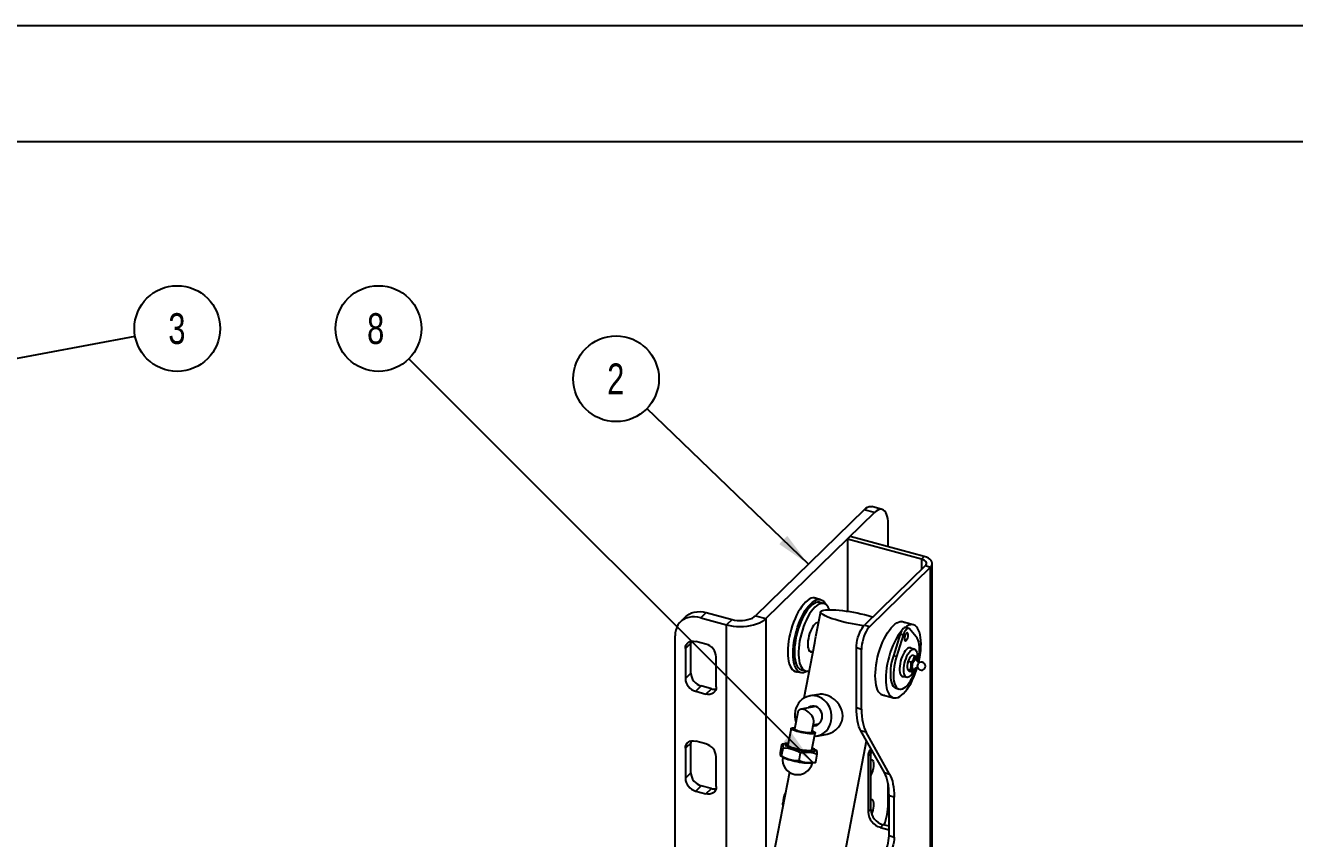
# Model space of a CAD drawing. Extents: x 0 to 8400, y -1608 to 5940.
# Drawn here: x 2407 to 4587, y 4543 to 5940 of the extents above; entities that cross this region are included whole.
import ezdxf

# ---------------------------------------------------------------- set-up
doc = ezdxf.new("R2010")
doc.units = 0
doc.header["$LTSCALE"] = 20
doc.layers.get('0').update_dxf_attribs({"linetype": 'CONTINUOUS'})
doc.layers.add('FORMATO', color=7, linetype='CONTINUOUS')
doc.styles.add('SLDTEXTSTYLE1', font='TXT', dxfattribs={"width": 0.75})
doc.dimstyles.new('SLDDIMSTYLE0', dxfattribs={"dimtxt": 0.18, "dimasz": 60, "dimexe": 0, "dimexo": 0.0625, "dimgap": 0, "dimtad": 0, "dimtih": 1, "dimtoh": 1, "dimdec": 0, "dimrnd": 1e-09, "dimzin": 0, "dimdsep": 46, "dimtxsty": 'Standard', "dimsah": 1, "dimcen": 0.09, "dimadec": 0, "dimazin": 0, "dimtfac": 60, "dimtdec": 0, "dimtofl": 0, "dimtmove": 0, "dimatfit": 3, "dimfxl": 1, "dimtolj": 1, "dimtzin": 0, "dimarcsym": 0})
doc.dimstyles.new('SLDDIMSTYLE1', dxfattribs={"dimtxt": 0.18, "dimasz": 20, "dimexe": 0, "dimexo": 0.0625, "dimgap": 0, "dimtad": 0, "dimtih": 1, "dimtoh": 1, "dimdec": 0, "dimrnd": 1e-09, "dimzin": 0, "dimdsep": 46, "dimtxsty": 'Standard', "dimblk1": 'DOT', "dimblk2": 'DOT', "dimsah": 1, "dimcen": 0.09, "dimadec": 0, "dimazin": 0, "dimtfac": 20, "dimtdec": 0, "dimtofl": 0, "dimtmove": 0, "dimatfit": 3, "dimldrblk": 'DOT', "dimfxl": 1, "dimtolj": 1, "dimtzin": 0, "dimarcsym": 0})

# ---------------------------------------------------------------- blocks, each defined once
blk = doc.blocks.new('SW_NOTE_0_7')
at = {"layer": 'FORMATO', "color": 0}
blk.add_circle((-52, 52), 73.6, dxfattribs=at)
at = {"layer": 'FORMATO', "color": 0, "insert": (-71.6, 78.3), "char_height": 52.9, "attachment_point": 1, "style": 'SLDTEXTSTYLE1'}
blk.add_mtext('8', dxfattribs=at)
blk = doc.blocks.new('SW_NOTE_0_9')
at = {"color": 0, "linetype": 'Continuous'}
blk.add_circle((72.4, 13.4), 73.6, dxfattribs=at)
at = {"color": 0, "linetype": 'Continuous', "insert": (71.8, 39.7), "char_height": 52.9, "attachment_point": 2, "style": 'SLDTEXTSTYLE1'}
blk.add_mtext('3', dxfattribs=at)
blk = doc.blocks.new('_DOT')
at = {"color": 0, "linetype": 'ByBlock'}
blk.add_line((-0.5, 0), (-1, 0), dxfattribs=at)
at = {"color": 0, "linetype": 'ByBlock', "const_width": 0.5}
blk.add_lwpolyline([(-0.25, 0, 1), (0.25, 0, 1)], format="xyb", close=True, dxfattribs=at)
blk = doc.blocks.new('SW_NOTE_0_16')
at = {"layer": 'FORMATO', "color": 0}
blk.add_circle((-53, 51.1), 73.6, dxfattribs=at)
at = {"layer": 'FORMATO', "color": 0, "insert": (-53.5, 77.4), "char_height": 52.9, "attachment_point": 2, "style": 'SLDTEXTSTYLE1'}
blk.add_mtext('2', dxfattribs=at)

msp = doc.modelspace()

# ---------------------------------------------------------------- linework, layer by layer
at = {"color": 7, "linetype": 'Continuous'}
for p, q in [((0, 5940), (8400, 5940)), ((8200, 5740), (400, 5740)), ((3847.7, 5107.7), (3661, 4925.5)), ((3865.4, 5102.9), (3678.7, 4920.7)), ((3865.4, 5102.9), (3847.7, 5107.7)), ((3878.5, 5108.3), (3860.8, 5113.1)), ((3888.7, 5044.1), (3888.7, 5082.8)), ((3823.3, 5061.9), (3818.7, 5057.3)), ((3950.7, 5027.3), (3823.3, 5061.9)), ((3818.7, 5057.3), (3818.7, 4933.2)), ((3946, 5022.7), (3818.7, 5057.3)), ((3946, 5022.7), (3950.7, 5027.3)), ((3964.6, 4493.5), (3964.6, 5015.4)), ((3952.7, 5011.6), (3848.2, 4909.6)), ((3961.6, 5009.2), (3857, 4907.2)), ((3952.7, 5011.6), (3961.6, 5009.2)), ((3772.7, 4953.2), (3760.7, 4956.5)), ((3576.2, 4931.1), (3566.9, 4922)), ((3576.2, 4931.1), (3620.5, 4919)), ((3772.5, 4932.3), (3764.1, 4889.4)), ((3778.5, 4946.5), (3771.4, 4948.4)), ((3541.3, 4924), (3532, 4914.9)), ((3566.9, 4922), (3611.1, 4909.9)), ((3620.5, 4919), (3611.1, 4909.9)), ((3661, 4925.5), (3678.7, 4920.7)), ((3768.7, 4912.9), (3766.5, 4913.5)), ((3848.2, 4909.6), (3857, 4907.2)), ((3931.9, 4910), (3911.1, 4915.6)), ((3522.7, 4461.2), (3522.7, 4891.1)), ((3909.3, 4893.8), (3897.7, 4856.9)), ((3914.6, 4892.4), (3903, 4855.4)), ((3914.6, 4892.4), (3909.3, 4893.8)), ((3923.9, 4903.8), (3918.6, 4905.3)), ((3937.1, 4889.2), (3925.3, 4902.9)), ((3549.7, 4878.3), (3540.4, 4869.2)), ((3540.4, 4869.2), (3540.4, 4817.7)), ((3549.7, 4826.8), (3549.7, 4878.3)), ((3575.7, 4876.7), (3558.1, 4881.5)), ((3762, 4878.4), (3743.7, 4783.8)), ((3753.4, 4865.2), (3759.2, 4863.6)), ((3843, 4867.8), (3834.2, 4870.2)), ((3834.2, 4767.6), (3834.2, 4870.2)), ((3843, 4765.2), (3843, 4867.8)), ((3933.8, 4868), (3924.8, 4870.4)), ((3593.4, 4803.3), (3593.4, 4854.7)), ((3903, 4855.4), (3897.7, 4856.9)), ((3928, 4845.8), (3923.2, 4847.1)), ((3934.6, 4856.3), (3929.8, 4857.6)), ((3540.4, 4817.7), (3549.7, 4826.8)), ((3726.6, 4831), (3738.6, 4827.8)), ((3739.9, 4832.6), (3747, 4830.7)), ((3911.7, 4822.2), (3920.7, 4819.7)), ((3926.5, 4831.8), (3921.7, 4833.1)), ((3931.7, 4828.2), (3926.9, 4829.6)), ((3567.4, 4804.9), (3558.1, 4795.8)), ((3585.1, 4800.1), (3567.4, 4804.9)), ((3575.7, 4791), (3585.1, 4800.1)), ((3902.3, 4800.9), (3907.6, 4799.5)), ((3558.1, 4795.8), (3575.7, 4791)), ((3769.4, 4790.4), (3754.2, 4787.8)), ((3877, 4790.2), (3897.8, 4784.5)), ((3733.7, 4759.9), (3728, 4730.8)), ((3764.7, 4769.3), (3738.8, 4764.9)), ((3834.2, 4767.6), (3843, 4765.2)), ((3722.1, 4731.9), (3716.5, 4702.9)), ((3757.5, 4725.1), (3760.8, 4742.4)), ((3760, 4738.1), (3769.7, 4739.8)), ((3575.7, 4705.3), (3558.1, 4710.1)), ((3757.7, 4694.9), (3763.4, 4723.9)), ((3762.5, 4249.5), (3851.7, 4710.4)), ((3766, 4718.8), (3781.2, 4721.4)), ((3850.9, 4725.3), (3842, 4727.7)), ((3882.3, 4655.9), (3842, 4727.7)), ((3891.2, 4653.5), (3850.9, 4725.3)), ((3549.7, 4706.8), (3540.4, 4697.7)), ((3540.4, 4697.7), (3540.4, 4646.3)), ((3549.7, 4655.4), (3549.7, 4706.8)), ((3703.6, 4690.8), (3706.2, 4704.4)), ((3705.4, 4684.5), (3708.1, 4698.1)), ((3735.8, 4676.2), (3738.4, 4689.8)), ((3858.7, 4688.8), (3854.1, 4684.3)), ((3858.7, 4592.8), (3858.7, 4688.8)), ((3593.4, 4631.9), (3593.4, 4683.3)), ((3764.3, 4674), (3766.9, 4687.6)), ((3854.1, 4684.3), (3854.1, 4588.3)), ((3540.4, 4646.3), (3549.7, 4655.4)), ((3719.1, 4656.7), (3630.8, 4200.5)), ((3882.3, 4655.9), (3891.2, 4653.5)), ((3567.4, 4633.5), (3558.1, 4624.3)), ((3558.1, 4624.3), (3575.7, 4619.5)), ((3585.1, 4628.6), (3567.4, 4633.5)), ((3575.7, 4619.5), (3585.1, 4628.6)), ((3888.7, 4602.8), (3888.7, 4636.1)), ((3899, 4613.6), (3890.2, 4616)), ((3890.2, 4547.7), (3890.2, 4616)), ((3899, 4545.3), (3899, 4613.6)), ((3854.1, 4588.3), (3858.7, 4592.8)), ((3880, 4566.5), (3875.3, 4561.9)), ((3875.3, 4561.9), (3890.2, 4557.9)), ((3890.2, 4563.7), (3880, 4566.5)), ((3890.2, 4547.7), (3899, 4545.3))]:
    msp.add_line(p, q, dxfattribs=at)
at = {"color": 8, "linetype": 'Continuous'}
for p, q in [((3946, 5022.7), (3946, 5005.1)), ((3961.6, 4490.3), (3961.6, 5009.2)), ((3611.1, 4178.3), (3611.1, 4909.9)), ((3678.7, 4920.7), (3678.7, 4448))]:
    msp.add_line(p, q, dxfattribs=at)
at = {"color": 7, "linetype": 'Continuous', "flags": 128}
for points in [[(3847.7, 5107.7), (3850.5, 5110.1), (3853.2, 5111.9), (3855.9, 5113), (3858.5, 5113.4), (3860.8, 5113.1)], [(3888.7, 5082.8), (3888.5, 5087.8), (3888, 5092.4), (3887.2, 5096.5), (3886, 5100.1), (3884.6, 5103.1), (3882.8, 5105.5), (3880.8, 5107.2), (3878.6, 5108.2), (3876.2, 5108.6), (3873.6, 5108.2), (3870.9, 5107.1), (3868.2, 5105.3), (3865.4, 5102.9)], [(3952.7, 5011.6), (3953.9, 5013.1), (3954.5, 5014.7), (3954.5, 5016.3), (3953.9, 5017.9), (3952.6, 5019.4), (3950.9, 5020.7), (3948.7, 5021.8), (3946, 5022.7)], [(3961.6, 5009.2), (3963.3, 5011.3), (3964.3, 5013.6), (3964.6, 5016), (3964, 5018.3), (3962.6, 5020.5), (3960.6, 5022.6), (3957.8, 5024.4), (3954.5, 5026), (3950.7, 5027.3)], [(3767, 4954.8), (3764.8, 4955.9), (3762.1, 4956.4), (3759.2, 4956.3), (3756.3, 4955.5), (3753.2, 4954), (3750, 4951.9), (3746.8, 4949), (3743.6, 4945.6), (3740.5, 4941.6), (3737.4, 4937.1), (3734.4, 4932.1), (3731.5, 4926.6), (3728.8, 4920.8), (3726.4, 4914.7), (3724.1, 4908.3), (3722.1, 4901.8), (3720.3, 4895.1), (3718.9, 4888.5), (3717.7, 4881.9), (3716.9, 4875.4), (3716.4, 4869.1), (3716.2, 4863.1), (3716.4, 4857.4), (3716.9, 4852), (3717.7, 4847.2), (3718.9, 4842.8), (3720.3, 4839), (3722.1, 4835.8), (3724.1, 4833.2), (3726.4, 4831.2), (3728.8, 4829.9), (3731.5, 4829.4), (3732.9, 4829.3)], [(3725.3, 4860.9), (3725.5, 4866.9), (3726, 4873.1), (3726.8, 4879.6), (3727.9, 4886.1), (3729.4, 4892.7), (3731.1, 4899.3), (3733.1, 4905.8), (3735.4, 4912.1), (3737.8, 4918.2), (3740.5, 4923.9), (3743.3, 4929.4), (3746.3, 4934.3), (3749.3, 4938.8), (3752.5, 4942.8), (3755.7, 4946.2), (3758.8, 4949), (3762, 4951.2), (3765, 4952.6), (3768, 4953.4), (3770.8, 4953.6), (3773.5, 4953), (3776, 4951.7), (3778.2, 4949.8), (3780.2, 4947.2), (3781.4, 4945.1)], [(3541.3, 4924), (3543.1, 4925.6), (3546.9, 4928.3), (3551.1, 4930.3), (3555.7, 4931.7), (3560.5, 4932.5), (3565.6, 4932.7), (3570.9, 4932.2), (3576.2, 4931.1)], [(3771.4, 4948.4), (3770.1, 4948.7), (3767.4, 4948.7), (3764.6, 4948), (3761.7, 4946.6), (3758.7, 4944.6), (3755.7, 4941.9), (3752.6, 4938.7), (3749.6, 4934.9), (3746.7, 4930.5), (3743.9, 4925.7), (3741.2, 4920.5), (3738.7, 4914.9), (3736.4, 4909), (3734.3, 4903), (3732.5, 4896.7), (3730.9, 4890.4), (3729.6, 4884.1), (3728.7, 4877.9), (3728, 4871.9), (3727.7, 4866), (3727.7, 4860.4), (3728, 4855.2), (3728.7, 4850.4), (3729.6, 4846.1), (3730.9, 4842.3), (3732.5, 4839), (3734.3, 4836.4), (3736.4, 4834.4), (3738.7, 4833), (3739.9, 4832.6)], [(3787.8, 4935.9), (3787.5, 4936.8), (3785.9, 4940.1), (3784.1, 4942.7), (3782, 4944.7), (3779.7, 4946.1), (3777.2, 4946.7), (3774.5, 4946.7), (3771.7, 4946), (3768.7, 4944.7), (3765.8, 4942.7), (3762.7, 4940), (3759.7, 4936.8), (3756.7, 4932.9), (3753.8, 4928.6), (3751, 4923.8), (3748.3, 4918.6), (3745.8, 4913), (3743.5, 4907.1), (3741.4, 4901), (3739.6, 4894.8), (3738, 4888.5), (3736.7, 4882.2), (3735.7, 4876), (3735.1, 4869.9), (3734.8, 4864.1), (3734.8, 4858.5), (3735.1, 4853.3), (3735.7, 4848.5), (3736.7, 4844.2), (3738, 4840.3), (3739.6, 4837.1), (3741.4, 4834.5), (3743.5, 4832.4), (3745.8, 4831.1), (3748.3, 4830.4), (3751, 4830.4), (3752.8, 4830.8)], [(3846.8, 4908.1), (3846.2, 4908.2), (3839.9, 4909.2), (3833.6, 4910.2), (3827.2, 4911.5), (3820.8, 4912.8), (3814.6, 4914.2), (3808.6, 4915.7), (3802.9, 4917.3), (3797.5, 4918.9), (3792.5, 4920.5), (3787.9, 4922.1), (3783.8, 4923.8), (3780.4, 4925.3), (3777.5, 4926.9), (3775.2, 4928.3), (3773.6, 4929.7), (3772.7, 4931), (3772.4, 4932.1), (3772.9, 4933.1), (3774, 4934), (3775.8, 4934.7), (3778.3, 4935.3), (3781.4, 4935.7), (3785, 4935.9), (3789.3, 4935.9), (3794, 4935.8), (3799.1, 4935.5), (3804.6, 4935), (3810.5, 4934.3), (3816.5, 4933.5), (3822.8, 4932.6), (3829.2, 4931.5), (3835.5, 4930.3), (3841.9, 4928.9), (3848.1, 4927.5), (3854.1, 4926), (3859.8, 4924.5), (3862.6, 4923.7)], [(3566.9, 4922), (3561.6, 4923.1), (3556.3, 4923.6), (3551.2, 4923.4), (3546.3, 4922.6), (3541.8, 4921.2), (3537.6, 4919.1), (3533.8, 4916.5), (3530.5, 4913.3), (3527.7, 4909.7), (3525.5, 4905.5), (3524, 4901), (3523, 4896.2), (3522.7, 4891.1)], [(3611.1, 4909.9), (3616.6, 4908.6), (3622.4, 4907.7), (3628.3, 4907.2), (3634.3, 4907), (3640.4, 4907.1), (3646.3, 4907.7), (3652.1, 4908.6), (3657.6, 4909.9), (3662.8, 4911.5), (3667.5, 4913.4), (3671.8, 4915.6), (3675.5, 4918), (3678.7, 4920.7)], [(3620.5, 4919), (3624.8, 4918.1), (3629.3, 4917.5), (3634, 4917.3), (3638.7, 4917.4), (3643.3, 4917.9), (3647.7, 4918.8), (3651.7, 4920.1), (3655.4, 4921.6), (3658.5, 4923.4), (3661, 4925.5)], [(3768.9, 4913.8), (3768.5, 4913.8), (3766.7, 4913.5), (3764.7, 4912.5), (3762.7, 4910.9), (3760.7, 4908.6), (3758.8, 4905.8), (3757, 4902.5), (3755.3, 4898.9), (3753.8, 4895), (3752.6, 4890.9), (3751.6, 4886.7), (3751, 4882.6), (3750.6, 4878.6), (3750.6, 4874.9), (3751, 4871.6), (3751.6, 4868.8), (3752.6, 4866.5), (3753.8, 4864.8), (3755.3, 4863.7), (3757, 4863.3), (3758.8, 4863.7), (3758.9, 4863.7)], [(3834.2, 4870.2), (3834.4, 4874.4), (3834.9, 4878.8), (3835.7, 4883.3), (3836.9, 4887.9), (3838.3, 4892.4), (3840, 4896.6), (3841.8, 4900.6), (3843.9, 4904.1), (3846, 4907.1), (3848.2, 4909.6)], [(3857, 4907.2), (3854.8, 4904.7), (3852.7, 4901.7), (3850.7, 4898.2), (3848.8, 4894.2), (3847.1, 4890), (3845.7, 4885.5), (3844.6, 4880.9), (3843.7, 4876.4), (3843.2, 4872), (3843, 4867.8)], [(3866.6, 4822.2), (3866.8, 4828.2), (3867.3, 4834.5), (3868.1, 4841), (3869.2, 4847.6), (3870.7, 4854.3), (3872.4, 4860.9), (3874.4, 4867.4), (3876.7, 4873.8), (3879.2, 4879.9), (3881.9, 4885.7), (3884.7, 4891.2), (3887.7, 4896.2), (3890.8, 4900.8), (3894, 4904.8), (3897.2, 4908.2), (3900.4, 4911), (3903.5, 4913.2), (3906.6, 4914.7), (3909.6, 4915.5), (3912.4, 4915.6), (3915.1, 4915), (3917.3, 4913.9)], [(3941.1, 4844.9), (3941.2, 4845.5), (3942.6, 4852.1), (3943.8, 4858.6), (3944.6, 4865), (3945, 4871.3), (3945.2, 4877.2), (3945, 4882.9), (3944.5, 4888.1), (3943.6, 4892.9), (3942.5, 4897.2), (3941, 4901), (3939.3, 4904.1), (3937.3, 4906.7), (3935, 4908.6), (3932.5, 4909.8), (3929.8, 4910.3), (3927, 4910.1), (3924, 4909.3), (3921, 4907.8), (3917.8, 4905.6), (3917.5, 4905.3)], [(3764.1, 4889), (3763.6, 4886.7), (3762.9, 4882.8), (3762.1, 4879), (3762.1, 4878.6)], [(3911.8, 4899.7), (3911.5, 4899.3), (3908.3, 4895.3), (3905.3, 4890.8), (3902.3, 4885.7), (3899.5, 4880.3), (3896.9, 4874.5), (3894.4, 4868.4), (3892.2, 4862.1), (3890.2, 4855.6), (3888.5, 4849), (3887.1, 4842.4), (3885.9, 4835.9), (3885.1, 4829.4), (3884.7, 4823.2), (3884.5, 4817.2)], [(3918.6, 4905.3), (3917.6, 4905.3), (3916.1, 4904.8), (3914.6, 4903.6), (3913.1, 4901.8), (3911.7, 4899.5), (3910.4, 4896.8), (3909.3, 4893.8)], [(3925.3, 4902.9), (3924.2, 4903.7), (3922.9, 4903.9), (3921.5, 4903.3), (3919.9, 4902.2), (3918.4, 4900.4), (3917, 4898.1), (3915.7, 4895.4), (3914.6, 4892.4)], [(3920, 4895.3), (3918.9, 4894), (3918, 4892.1), (3917.2, 4889.9), (3916.8, 4887.7), (3916.7, 4885.6), (3917, 4884), (3917.6, 4882.9), (3918.5, 4882.6), (3919.5, 4882.9), (3920.6, 4884), (3921.6, 4885.6), (3922.4, 4887.7), (3923, 4889.9), (3923.2, 4892.1), (3923.2, 4893.9), (3922.7, 4895.3), (3922, 4896), (3921, 4896.1), (3920, 4895.3)], [(3917, 4888.8), (3917.1, 4889.1), (3917.7, 4891.3), (3917.7, 4891.3)], [(3940, 4846), (3940.8, 4850.1), (3941.7, 4855.8), (3942.3, 4861.3), (3942.5, 4866.5), (3942.5, 4871.5), (3942, 4876.1), (3941.3, 4880.2), (3940.2, 4883.8), (3938.8, 4886.8), (3937.1, 4889.2)], [(3540.4, 4869.2), (3540.7, 4872.4), (3541.7, 4875.4), (3543.3, 4877.9), (3545.5, 4879.9), (3548.2, 4881.3), (3551.3, 4882), (3554.6, 4882.1), (3558.1, 4881.5)], [(3550.1, 4881.8), (3550, 4881.5), (3549.7, 4878.3)], [(3920.1, 4867.6), (3918.1, 4865.3), (3916.1, 4862.4), (3914.3, 4859.1), (3912.6, 4855.3), (3911.2, 4851.3), (3910, 4847.2), (3909.1, 4843), (3908.5, 4838.9), (3908.3, 4835), (3908.4, 4831.4), (3908.8, 4828.2), (3909.6, 4825.5), (3910.6, 4823.4), (3912, 4821.9), (3913.6, 4821.2), (3915.3, 4821.1), (3915.5, 4821.1)], [(3915.6, 4832.3), (3915.7, 4836.1), (3916.2, 4840.1), (3917, 4844.2), (3918.1, 4848.3), (3919.5, 4852.3), (3921, 4856), (3922.8, 4859.4), (3924.7, 4862.3), (3926.7, 4864.7), (3928.6, 4866.5), (3930.6, 4867.7), (3932.4, 4868.1), (3934.1, 4867.9), (3935.6, 4867), (3936.9, 4865.4), (3937.8, 4863.2), (3938.5, 4860.4), (3938.8, 4857.2), (3938.9, 4853.9)], [(3928.7, 4869.4), (3927.6, 4870.1), (3925.9, 4870.5), (3924, 4870.2), (3922.1, 4869.2), (3920.1, 4867.6)], [(3750.2, 4830.4), (3749.3, 4829.8), (3746.3, 4828.4), (3743.3, 4827.6), (3740.5, 4827.4), (3737.8, 4828), (3735.4, 4829.3), (3733.1, 4831.2), (3731.1, 4833.8), (3729.4, 4837), (3727.9, 4840.8), (3726.8, 4845.1), (3726, 4850), (3725.5, 4855.2), (3725.3, 4860.9)], [(3897.7, 4856.9), (3896, 4851.2), (3894.7, 4845.5), (3893.6, 4839.8), (3892.9, 4834.2), (3892.5, 4828.8), (3892.5, 4823.7), (3892.7, 4819), (3893.4, 4814.6), (3894.3, 4810.8), (3895.6, 4807.5), (3897.1, 4804.8), (3898.9, 4802.8), (3901, 4801.4), (3902.3, 4800.9)], [(3903, 4855.4), (3901.3, 4849.8), (3900, 4844), (3898.9, 4838.3), (3898.2, 4832.8), (3897.8, 4827.4), (3897.8, 4822.3), (3898.1, 4817.5), (3898.7, 4813.2), (3899.6, 4809.3), (3900.9, 4806.1), (3902.4, 4803.4), (3904.2, 4801.3), (3906.3, 4800), (3908.5, 4799.3), (3911, 4799.3), (3913.5, 4800), (3916.2, 4801.4), (3918.9, 4803.5), (3921.7, 4806.2), (3924.4, 4809.6), (3927.1, 4813.4), (3929.6, 4817.8), (3932.1, 4822.6), (3934.3, 4827.7), (3936.3, 4833.1), (3936.9, 4834.8)], [(3923.8, 4849.3), (3922.7, 4846.3), (3922.1, 4844)], [(3931.5, 4833.5), (3930.7, 4834.4), (3930.3, 4836), (3930.1, 4838), (3930.3, 4840.4), (3930.8, 4842.8), (3931.6, 4845.3), (3932.6, 4847.4), (3933.8, 4849.1), (3935, 4850.2), (3936.1, 4850.7), (3937.1, 4850.4), (3937.9, 4849.5), (3938, 4849.1)], [(3939.8, 4852.7), (3940.2, 4848.3), (3939.9, 4846.1)], [(3883.2, 4788.5), (3881.9, 4788.5), (3879.2, 4789.1), (3876.7, 4790.4), (3874.4, 4792.3), (3872.4, 4794.9), (3870.7, 4798.1), (3869.2, 4802), (3868.1, 4806.3), (3867.3, 4811.2), (3866.8, 4816.5), (3866.6, 4822.2)], [(3884.5, 4817.2), (3884.7, 4811.6), (3885.2, 4806.4), (3886.1, 4801.6), (3887.2, 4797.3), (3888.7, 4793.5), (3890.4, 4790.3), (3892.4, 4787.8), (3894.7, 4785.9), (3897.2, 4784.7), (3899.9, 4784.2), (3902.7, 4784.3), (3905.7, 4785.2), (3908.7, 4786.7), (3911.9, 4788.9), (3915.1, 4791.7), (3918.2, 4795.2), (3921.4, 4799.2), (3924.4, 4803.7), (3927.4, 4808.7), (3930.2, 4814.2), (3932.8, 4820), (3935.3, 4826.1), (3937.5, 4832.4), (3938.7, 4836)], [(3931.6, 4828.3), (3930.7, 4826.8), (3928.8, 4824.2), (3926.8, 4822), (3924.9, 4820.6), (3923, 4819.8), (3921.2, 4819.6), (3919.6, 4820.2), (3918.2, 4821.5), (3917.1, 4823.4), (3916.3, 4825.9), (3915.7, 4828.9), (3915.6, 4832.3)], [(3593.4, 4803.3), (3593.1, 4800.1), (3592.1, 4797.1), (3590.4, 4794.6), (3588.2, 4792.6), (3585.6, 4791.2), (3582.5, 4790.4), (3579.2, 4790.4), (3575.7, 4791)], [(3762.3, 4718.5), (3762.5, 4718.5), (3767, 4719), (3771.3, 4720.3), (3775.4, 4722.2), (3779.2, 4724.8), (3782.6, 4727.9), (3785.5, 4731.6), (3787.9, 4735.7), (3789.8, 4740.2), (3791, 4744.9), (3791.6, 4749.8), (3791.6, 4754.8), (3791, 4759.8), (3789.7, 4764.6), (3787.8, 4769.2), (3785.3, 4773.4), (3782.3, 4777.3), (3778.9, 4780.7), (3775.1, 4783.5), (3771, 4785.7), (3766.6, 4787.2), (3762.2, 4788.1), (3757.6, 4788.2), (3753.2, 4787.6), (3748.9, 4786.4), (3744.8, 4784.5), (3741, 4781.9), (3737.6, 4778.7), (3734.6, 4775.1), (3732.2, 4771), (3730.4, 4766.5), (3729.1, 4761.8)], [(3781.1, 4721.5), (3784.1, 4722.1), (3788.9, 4723.7), (3794.1, 4726.3), (3798.9, 4729.7), (3803.5, 4734.2), (3807.1, 4739.5), (3809.2, 4743.9), (3810.4, 4748.6), (3810.9, 4753.4), (3810.5, 4758.2), (3809.4, 4762.9), (3807.6, 4767.5), (3804.7, 4772.4), (3801.1, 4777), (3796.5, 4781.5), (3791.2, 4785.3), (3786.1, 4788), (3780.8, 4789.8), (3776.2, 4790.6), (3771.8, 4790.7), (3769.4, 4790.3)], [(3759.7, 4736.4), (3761.7, 4736.4), (3764.8, 4737), (3767.8, 4738.4), (3770.4, 4740.4), (3772.5, 4742.9), (3774.1, 4745.9), (3775.1, 4749.3), (3775.4, 4752.8), (3775.1, 4756.3), (3774.1, 4759.7), (3772.5, 4762.8), (3770.3, 4765.5), (3767.7, 4767.7), (3764.8, 4769.3), (3761.7, 4770.1), (3758.5, 4770.3), (3755.3, 4769.6), (3752.4, 4768.3), (3750.4, 4766.9)], [(3842, 4727.7), (3840.2, 4731.3), (3838.6, 4735.3), (3837.3, 4739.8), (3836.2, 4744.7), (3835.3, 4749.9), (3834.7, 4755.5), (3834.3, 4761.4), (3834.2, 4767.6)], [(3843, 4765.2), (3843.2, 4759), (3843.5, 4753.1), (3844.2, 4747.5), (3845, 4742.3), (3846.1, 4737.4), (3847.5, 4732.9), (3849.1, 4728.9), (3850.9, 4725.3)], [(3761.3, 4722.9), (3759.4, 4722.7), (3756.8, 4722.7), (3753.8, 4722.8), (3750.4, 4723.2), (3746.8, 4723.7), (3743, 4724.3), (3739.2, 4725.1), (3735.5, 4725.9), (3732.1, 4726.9), (3729, 4727.8), (3726.4, 4728.8), (3724.4, 4729.7), (3723, 4730.6), (3722.2, 4731.4), (3722.2, 4732.1), (3722.8, 4732.6), (3724.2, 4733), (3726.1, 4733.2), (3728.5, 4733.2)], [(3726.4, 4730.8), (3726.6, 4731.4), (3727.5, 4731.8), (3728.3, 4732)], [(3540.4, 4697.7), (3540.7, 4701), (3541.7, 4703.9), (3543.3, 4706.4), (3545.5, 4708.4), (3548.2, 4709.8), (3551.3, 4710.6), (3554.6, 4710.7), (3558.1, 4710.1)], [(3550.1, 4710.4), (3550, 4710.1), (3549.7, 4706.8)], [(3757.7, 4726.3), (3758.6, 4725.7), (3759.1, 4725), (3758.9, 4724.4), (3758, 4724), (3756.5, 4723.8), (3754.3, 4723.7), (3751.7, 4723.9), (3748.6, 4724.2), (3745.3, 4724.6), (3741.9, 4725.2), (3738.5, 4726), (3735.3, 4726.8), (3732.5, 4727.6), (3730, 4728.5), (3728.2, 4729.4), (3726.9, 4730.2), (3726.4, 4730.8), (3726.4, 4730.8)], [(3756, 4724.3), (3754.3, 4724.2), (3752.1, 4724.2), (3749.4, 4724.4), (3746.5, 4724.8), (3743.3, 4725.3), (3740.1, 4725.9), (3737.1, 4726.6), (3734.3, 4727.4), (3731.9, 4728.2), (3730, 4729), (3728.7, 4729.8), (3728.1, 4730.4), (3728, 4730.8)], [(3756, 4724.3), (3754.3, 4724.2), (3752.1, 4724.2), (3749.4, 4724.4), (3746.5, 4724.8), (3743.3, 4725.3), (3740.1, 4725.9), (3737.1, 4726.6), (3734.3, 4727.4), (3731.9, 4728.2), (3730, 4729), (3728.7, 4729.8), (3728.1, 4730.4), (3728, 4730.8)], [(3757.5, 4725.1), (3757.1, 4724.6), (3756, 4724.3)], [(3757.5, 4725.1), (3757.1, 4724.6), (3756, 4724.3)], [(3757.9, 4727.5), (3759.1, 4727), (3761.1, 4726.1), (3762.5, 4725.2), (3763.3, 4724.4), (3763.3, 4723.8), (3762.7, 4723.2), (3761.3, 4722.9)], [(3705.4, 4684.5), (3705, 4684.1), (3704.6, 4684.2), (3704.1, 4685.3), (3703.7, 4686.9), (3703.6, 4689.2), (3703.6, 4690.8)], [(3706.2, 4704.4), (3706.7, 4704.8), (3707, 4704.7), (3707.6, 4703.6), (3707.9, 4702), (3708.1, 4699.7), (3708.1, 4698.1)], [(3708.1, 4698.1), (3712.8, 4698.3), (3717.6, 4697.7), (3725.6, 4695.7), (3733.5, 4692.7), (3738.4, 4689.8)], [(3755.7, 4693.8), (3753.7, 4693.6), (3751.2, 4693.6), (3748.2, 4693.8), (3744.8, 4694.1), (3741.2, 4694.6), (3737.4, 4695.3), (3733.6, 4696), (3729.9, 4696.9), (3726.5, 4697.8), (3723.4, 4698.8), (3720.8, 4699.8), (3718.8, 4700.7), (3717.4, 4701.6), (3716.6, 4702.4), (3716.5, 4702.9)], [(3738.4, 4689.8), (3742.9, 4690.8), (3747.4, 4691.2), (3754.9, 4690.9), (3762.3, 4689.5), (3766.9, 4687.6)], [(3757.7, 4694.9), (3757.7, 4694.7), (3757, 4694.2), (3755.7, 4693.8)], [(3766.9, 4687.6), (3766.9, 4689.6), (3766.8, 4691), (3766.4, 4693.1), (3766, 4694.1), (3765.8, 4694.1)], [(3704.7, 4684.1), (3704.7, 4684.1), (3707.2, 4682.7), (3710.8, 4681.1), (3714.3, 4679.8), (3718.3, 4678.5), (3722.4, 4677.3), (3726.6, 4676.3), (3731, 4675.4), (3735.3, 4674.5), (3739.6, 4673.8), (3743.8, 4673.3), (3747.9, 4672.9), (3751.8, 4672.6), (3755.5, 4672.5), (3759.3, 4672.8), (3762.4, 4673.2), (3763.8, 4673.6)], [(3735.8, 4676.2), (3731.1, 4676), (3726.3, 4676.6), (3718.2, 4678.6), (3710.4, 4681.6), (3705.4, 4684.5)], [(3764.3, 4674), (3759.8, 4673), (3755.3, 4672.6), (3747.8, 4672.9), (3740.4, 4674.3), (3735.8, 4676.2)], [(3763.8, 4673.7), (3763.9, 4673.6), (3764.3, 4674)], [(3858.7, 4678.6), (3859.8, 4678.7), (3861.1, 4678.2), (3862.2, 4677), (3863.1, 4675.2), (3863.6, 4672.8), (3863.7, 4669.9), (3863.6, 4666.7), (3863.1, 4663.3), (3862.2, 4659.9), (3861.1, 4656.5), (3859.8, 4653.4), (3858.7, 4651.5)], [(3890.2, 4616), (3890.1, 4622.2), (3889.7, 4628.1), (3889.1, 4633.7), (3888.2, 4638.9), (3887.1, 4643.8), (3885.7, 4648.3), (3884.1, 4652.3), (3882.3, 4655.9)], [(3891.2, 4653.5), (3893, 4649.9), (3894.6, 4645.8), (3895.9, 4641.4), (3897, 4636.5), (3897.9, 4631.3), (3898.5, 4625.7), (3898.9, 4619.8), (3899, 4613.6)], [(3593.4, 4631.9), (3593.1, 4628.6), (3592.1, 4625.7), (3590.4, 4623.2), (3588.2, 4621.2), (3585.6, 4619.8), (3582.5, 4619), (3579.2, 4618.9), (3575.7, 4619.5)], [(3708.1, 4600.1), (3708, 4600.7), (3707.9, 4603.5)], [(3858.7, 4610), (3859.8, 4610.1), (3861.1, 4609.6), (3862.2, 4608.5), (3863.1, 4606.6), (3863.6, 4604.2), (3863.7, 4601.4), (3863.6, 4598.2), (3863.1, 4594.8), (3862.2, 4591.3), (3861.1, 4588), (3860, 4585.4)], [(3876.2, 4508.3), (3878.4, 4510.8), (3880.5, 4513.8), (3882.5, 4517.3), (3884.4, 4521.3), (3886.1, 4525.5), (3887.5, 4530), (3888.7, 4534.5), (3889.5, 4539.1), (3890, 4543.5), (3890.2, 4547.7)], [(3899, 4545.3), (3898.9, 4541.1), (3898.3, 4536.7), (3897.5, 4532.1), (3896.4, 4527.6), (3894.9, 4523.1), (3893.3, 4518.8), (3891.4, 4514.9), (3889.4, 4511.4), (3887.2, 4508.4), (3885, 4505.9)]]:
    msp.add_lwpolyline(points, dxfattribs=at)
at = {"color": 8, "linetype": 'Continuous', "flags": 128}
for points in [[(3939.6, 4846.7), (3939.6, 4847.3), (3939.4, 4849.5), (3938.9, 4851.2), (3938.1, 4852.4), (3937, 4852.9), (3935.8, 4852.7), (3934.5, 4851.8), (3933.2, 4850.3), (3932, 4848.3), (3930.9, 4845.9), (3930, 4843.2), (3929.4, 4840.5), (3929.1, 4837.9), (3929.1, 4835.5), (3929.5, 4833.5), (3930.1, 4832), (3931, 4831.2), (3932.2, 4831), (3933.4, 4831.6), (3934.7, 4832.8), (3936, 4834.5), (3936.4, 4835.1)], [(3717, 4705.4), (3716.2, 4705.3), (3714.1, 4705.1), (3712.6, 4704.7), (3711.8, 4704.1), (3711.6, 4703.4), (3712.2, 4702.6), (3713.5, 4701.7), (3715.4, 4700.7), (3717.9, 4699.6), (3720.9, 4698.5), (3724.4, 4697.5), (3728.2, 4696.4), (3732.2, 4695.5), (3736.4, 4694.6), (3740.6, 4693.8), (3744.7, 4693.2), (3748.6, 4692.8), (3752.2, 4692.5), (3755.4, 4692.4), (3758.1, 4692.4), (3760.2, 4692.7), (3761.7, 4693.1), (3762.5, 4693.6), (3762.6, 4694.3), (3762.6, 4694.3)], [(3757.3, 4672.6), (3756.3, 4672.3), (3754.2, 4672.1), (3751.5, 4672), (3748.3, 4672.1), (3744.7, 4672.4), (3740.8, 4672.9), (3736.7, 4673.5), (3732.5, 4674.3), (3728.3, 4675.1), (3724.2, 4676.1), (3720.4, 4677.1), (3717, 4678.2), (3713.9, 4679.3), (3711.4, 4680.3), (3709.5, 4681.3), (3708.6, 4682)]]:
    msp.add_lwpolyline(points, dxfattribs=at)
at = {"color": 7, "linetype": 'Continuous'}
for centre, radius, start, end in [((3569.2, 4853.3), 24.3, 3.3916, 74.3338), ((3946, 4837.6), 24.7, 157.4627, 190.6385), ((3942.1, 4842.4), 19.5, 129.0125, 166.0573), ((3903.7, 4841.2), 24.7, 337.4627, 10.6385), ((3915.7, 4861), 19.5, 309.0125, 346.0573), ((3930.2, 4844.2), 12.8, 41.6202, 69.9982), ((3948.9, 4853.4), 11.6, 201.9512, 231.6844), ((3946.8, 4838.5), 7.98, 141.8061, 187.7848), ((3945.8, 4838.8), 7, 341.644, 138.3579), ((3573.9, 4828.3), 24.3, 183.3916, 254.3338), ((3932.3, 4843.1), 14.6, 223.3778, 248.2406), ((3921.1, 4818.2), 14.6, 43.3778, 68.2406), ((3932.4, 4835.4), 2.13, 244.6306, 313.5725), ((3921.1, 4842), 17.4, 307.5272, 338.4121), ((3941.2, 4824.4), 12, 98.6411, 127.6709), ((3945.8, 4838.8), 7, 191.2331, 341.644), ((3564.6, 4819.2), 24.3, 183.3916, 254.3338), ((3589.7, 4816), 16.6, 253.723, 281.4798), ((3767, 4754.5), 38.5, 169.1727, 197.9967), ((3569.2, 4681.9), 24.3, 3.3916, 74.3338), ((3715.1, 4672.5), 33.4, 86.581, 104.575), ((3745.8, 4661.9), 38, 58.2207, 70.8237), ((3869.3, 4684.9), 15.2, 129.9015, 182.2834), ((3875.6, 4689.1), 16.9, 157.2676, 180.777), ((3733.2, 4678.5), 26, 171.1459, 346.9459), ((3564.6, 4647.7), 24.3, 183.3916, 254.3338), ((3573.9, 4656.8), 24.3, 183.3916, 254.3338), ((3589.7, 4644.6), 16.6, 253.723, 281.4798), ((3746.7, 4602.9), 38.9, 153.059, 179.0685), ((3775.6, 4604.6), 113.1, 340.0412, 359.0907), ((3883.1, 4589.9), 29, 183.2397, 254.4857), ((3887.8, 4594.5), 29.1, 183.3503, 254.3751)]:
    msp.add_arc(centre, radius, start, end, dxfattribs=at)
at = {"color": 8, "linetype": 'Continuous'}
msp.add_arc((3755.2, 4688.5), 9.42, 38.4882, 71.4597, dxfattribs=at)
at = {"color": 7, "linetype": 'Continuous'}
msp.add_ellipse((3747.2, 4751.2), major_axis=(-11.9, 12.1), ratio=0.574792, start_param=3.520116, end_param=6.661708, dxfattribs=at)

# ---------------------------------------------------------------- block references
msp.add_blockref('SW_NOTE_0_9', (2595.1, 5405.7), dxfattribs=at)
at = {"layer": 'FORMATO'}
msp.add_blockref('SW_NOTE_0_7', (3065.2, 5367.1), dxfattribs=at)
at = {"layer": 'FORMATO', "color": 7}
msp.add_blockref('SW_NOTE_0_16', (3474.3, 5281.6), dxfattribs=at)

# ---------------------------------------------------------------- leaders
at = {"color": 7, "linetype": 'Continuous'}
msp.add_leader([(2298.2, 5350.7), (2595.1, 5405.7)], dimstyle='SLDDIMSTYLE1', dxfattribs=at)
at = {"layer": 'FORMATO'}
msp.add_leader([(3758.7, 4674), (3065.2, 5367.1)], dimstyle='SLDDIMSTYLE0', dxfattribs=at)
at = {"layer": 'FORMATO', "color": 7}
msp.add_leader([(3751.7, 5014.1), (3474.3, 5281.6)], dimstyle='SLDDIMSTYLE0', dxfattribs=at)

doc.saveas('drawing.dxf')
